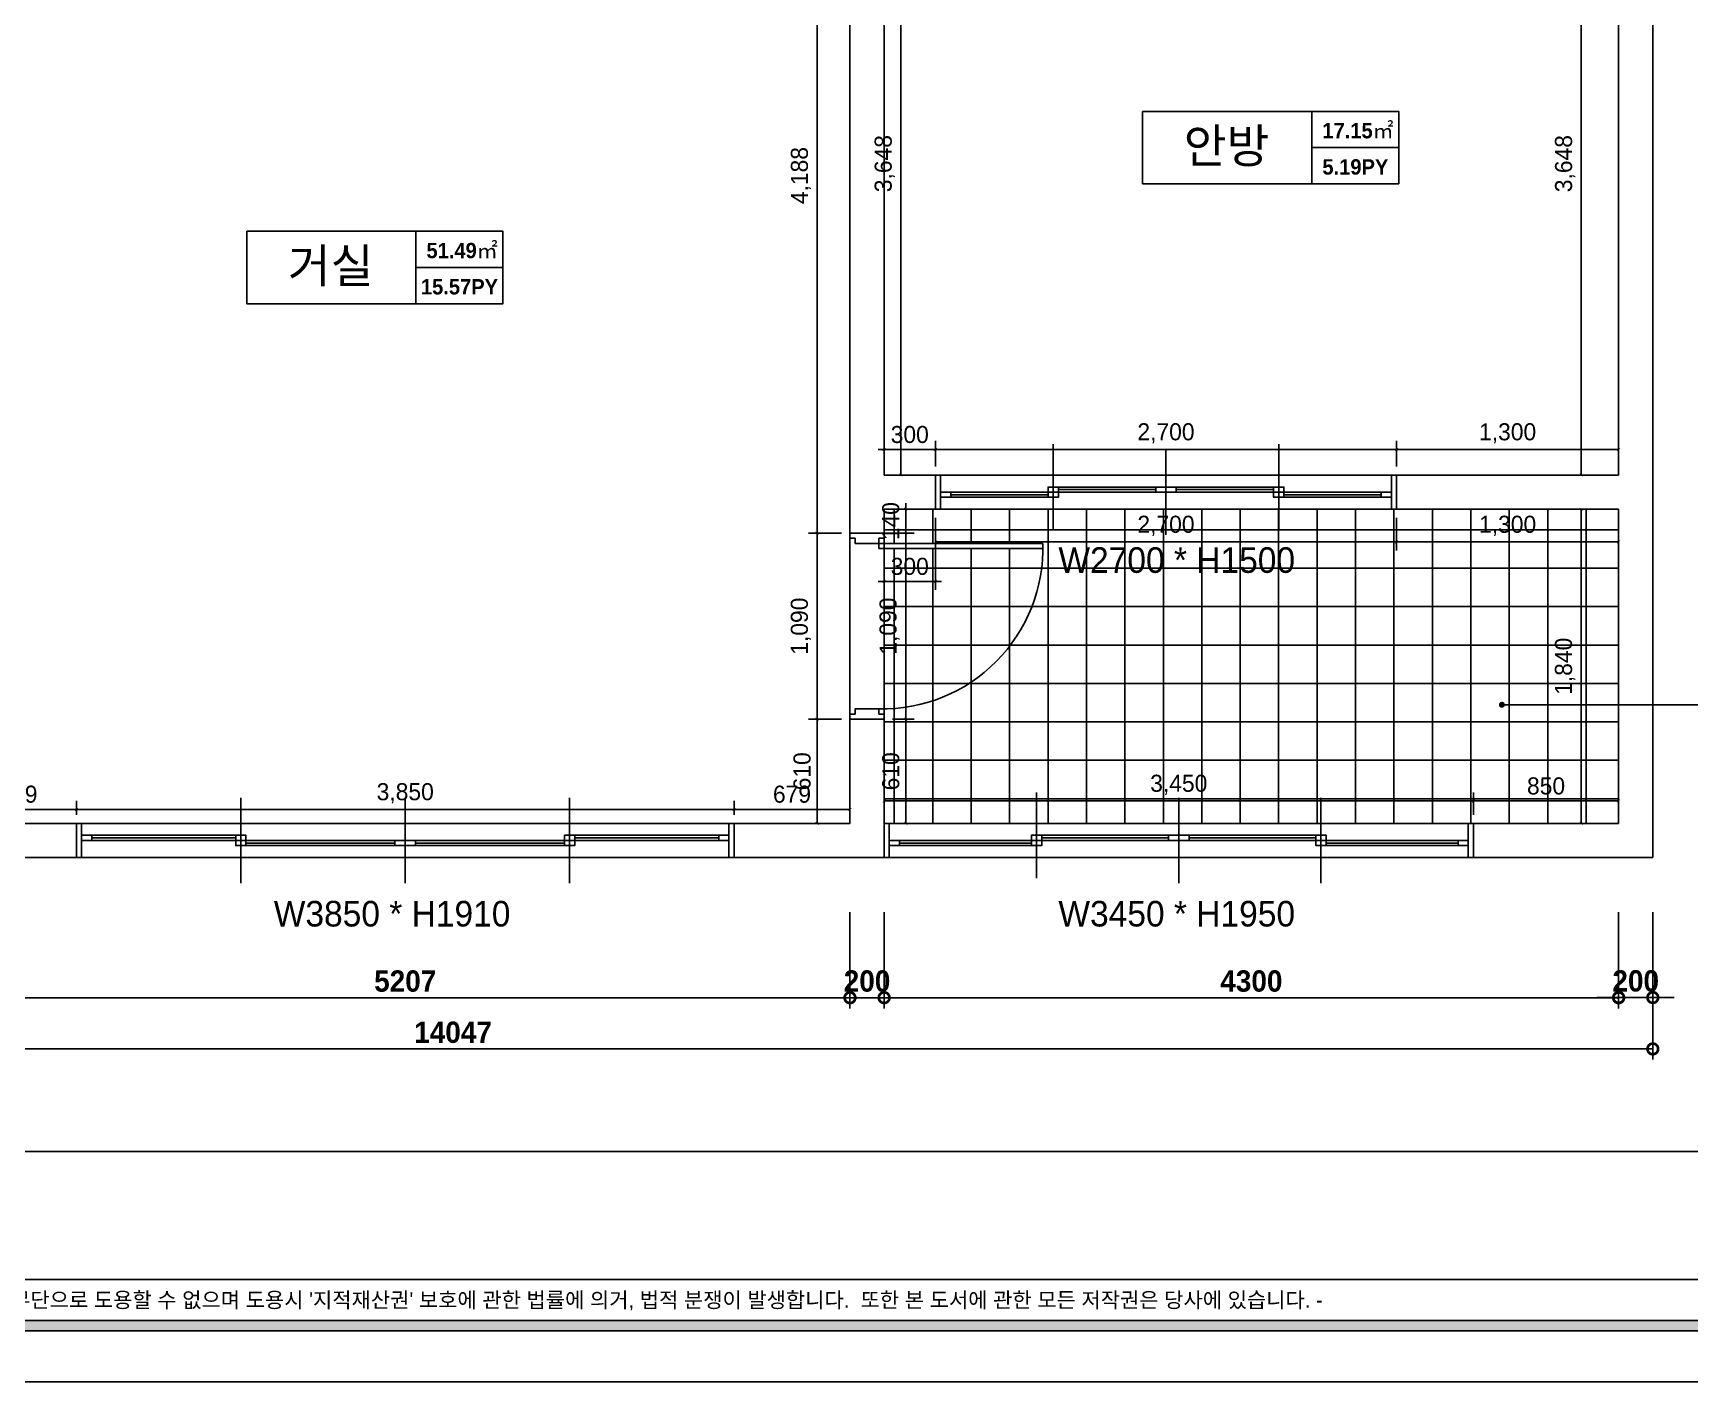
# Model space of a CAD drawing. Header units: inches. Extents: x 4138 to 127072, y -26315 to 43858.
# Drawn here: x 39387 to 49086, y 23974 to 31873 of the extents above; entities that cross this region are included whole.
import ezdxf
from ezdxf.enums import TextEntityAlignment as Align

# ---------------------------------------------------------------- set-up
doc = ezdxf.new("R2010")
doc.units = ezdxf.units.IN
doc.header["$LTSCALE"] = 50
doc.header["$MEASUREMENT"] = 0
for name, color, linetype in [('02-WAL', 2, 'Continuous'), ('03-TEXT', 3, 'Continuous'), ('07-DIM', 5, 'Continuous'), ('07-DIM WAL', 5, 'Continuous'), ('08-HAT', 8, 'Continuous'), ('253', 253, 'Continuous'), ('FORM(YOURNAME)-11', 1, 'Continuous'), ('도면층2', 2, 'Continuous'), ('도면층4', 4, 'Continuous'), ('도면층5', 5, 'Continuous')]:
    doc.layers.add(name, color=color, linetype=linetype)
doc.styles.add('YOURNAME', font='HY울릉도M.TTF')
doc.styles.add('넥슨고딕', font='')
doc.styles.add('마감재', font='stylu.ttf')
doc.styles.add('코레일둥고', font='Korail_Round_Gothic_Medium.ttf')
doc.styles.get('넥슨고딕').set_extended_font_data('NEXON Lv1 Gothic Bold', bold=True)
doc.dimstyles.new('50', dxfattribs={"dimscale": 50, "dimtxt": 2.5, "dimasz": 2.5, "dimexe": 1.25, "dimexo": 2, "dimtad": 1, "dimdec": 0, "dimtxsty": '넥슨고딕', "dimblk": 'DOTSMALL', "dimcen": 2.5, "dimclrd": 1, "dimclre": 1, "dimclrt": 2, "dimadec": 0, "dimazin": 0, "dimtfac": 1, "dimtdec": 0, "dimtix": 1, "dimtmove": 0, "dimatfit": 3, "dimldrblk": 'DOTSMALL', "dimfxl": 1.25, "dimarcsym": 0})
doc.dimstyles.new('벽치수 Copy of DIM-50', dxfattribs={"dimscale": 50, "dimtxt": 2, "dimasz": 0.7, "dimexe": 1, "dimexo": 1, "dimgap": 0.7, "dimtad": 1, "dimdec": 0, "dimzin": 1, "dimdsep": 46, "dimlunit": 6, "dimtxsty": '마감재', "dimblk": 'ARCHTICK', "dimcen": -0.09, "dimclrd": 256, "dimclre": 256, "dimclrt": 3, "dimadec": 0, "dimazin": 0, "dimtfac": 1, "dimtdec": 0, "dimtix": 1, "dimtmove": 2, "dimatfit": 0, "dimldrblk": 'ARCHTICK', "dimfxl": 1, "dimtolj": 1, "dimtzin": 0, "dimarcsym": 0})

# ---------------------------------------------------------------- blocks, each defined once
blk = doc.blocks.new('_ARCHTICK')
at = {"color": 0, "linetype": 'ByBlock', "const_width": 0.075}
blk.add_lwpolyline([(-0.25, -0.25), (0.25, 0.25)], dxfattribs=at)
blk = doc.blocks.new('*D113')
at = {"layer": '07-DIM WAL', "lineweight": -2, "transparency": 16777216}
for p, q in [((38961.9, 27295), (38961.9, 27376.8)), ((39640.4, 27295), (39640.4, 27376.8)), ((38961.9, 27326.8), (39640.4, 27326.8))]:
    blk.add_line(p, q, dxfattribs=at)
at = {"layer": 'Defpoints', "color": 0, "transparency": 16777216}
for p in [(39640.4, 27326.8), (38961.9, 27245), (39640.4, 27245)]:
    blk.add_point(p, dxfattribs=at)
at = {"layer": '07-DIM WAL', "lineweight": -2, "transparency": 16777216, "xscale": 35, "yscale": 35, "zscale": 35, "rotation": 180}
blk.add_blockref('_ARCHTICK', (38961.9, 27326.8), dxfattribs=at)
at = {"layer": '07-DIM WAL', "lineweight": -2, "transparency": 16777216, "xscale": 35, "yscale": 35, "zscale": 35}
blk.add_blockref('_ARCHTICK', (39640.4, 27326.8), dxfattribs=at)
at = {"layer": '07-DIM WAL', "color": 3, "transparency": 16777216, "insert": (39301.1, 27415.4), "char_height": 100, "attachment_point": 5, "style": '마감재'}
blk.add_mtext('\\A1;679', dxfattribs=at)
blk = doc.blocks.new('*D114')
at = {"layer": '07-DIM WAL', "lineweight": -2, "transparency": 16777216}
for p, q in [((39640.4, 27295), (39640.4, 27376.8)), ((43490.4, 27295), (43490.4, 27376.8)), ((39640.4, 27326.8), (43490.4, 27326.8))]:
    blk.add_line(p, q, dxfattribs=at)
at = {"layer": 'Defpoints', "color": 0, "transparency": 16777216}
for p in [(43490.4, 27326.8), (39640.4, 27245), (43490.4, 27245)]:
    blk.add_point(p, dxfattribs=at)
at = {"layer": '07-DIM WAL', "lineweight": -2, "transparency": 16777216, "xscale": 35, "yscale": 35, "zscale": 35, "rotation": 180}
blk.add_blockref('_ARCHTICK', (39640.4, 27326.8), dxfattribs=at)
at = {"layer": '07-DIM WAL', "lineweight": -2, "transparency": 16777216, "xscale": 35, "yscale": 35, "zscale": 35}
blk.add_blockref('_ARCHTICK', (43490.4, 27326.8), dxfattribs=at)
at = {"layer": '07-DIM WAL', "color": 3, "transparency": 16777216, "insert": (41565.4, 27421.2), "char_height": 100, "attachment_point": 5, "style": '마감재'}
blk.add_mtext('\\A1;3,850', dxfattribs=at)
blk = doc.blocks.new('*D115')
at = {"layer": '07-DIM WAL', "lineweight": -2, "transparency": 16777216}
for p, q in [((43490.4, 27295), (43490.4, 27376.8)), ((44168.9, 27295), (44168.9, 27376.8)), ((44168.9, 27326.8), (43490.4, 27326.8))]:
    blk.add_line(p, q, dxfattribs=at)
at = {"layer": 'Defpoints', "color": 0, "transparency": 16777216}
for p in [(43490.4, 27326.8), (43490.4, 27245), (44168.9, 27245)]:
    blk.add_point(p, dxfattribs=at)
at = {"layer": '07-DIM WAL', "lineweight": -2, "transparency": 16777216, "xscale": 35, "yscale": 35, "zscale": 35, "rotation": 180}
blk.add_blockref('_ARCHTICK', (43490.4, 27326.8), dxfattribs=at)
at = {"layer": '07-DIM WAL', "lineweight": -2, "transparency": 16777216, "xscale": 35, "yscale": 35, "zscale": 35}
blk.add_blockref('_ARCHTICK', (44168.9, 27326.8), dxfattribs=at)
at = {"layer": '07-DIM WAL', "color": 3, "transparency": 16777216, "insert": (43829.6, 27415.4), "char_height": 100, "attachment_point": 5, "style": '마감재'}
blk.add_mtext('\\A1;679', dxfattribs=at)
blk = doc.blocks.new('*D116')
at = {"layer": '07-DIM WAL', "lineweight": -2, "transparency": 16777216}
for p, q in [((44118.9, 27855), (43926.1, 27855)), ((43976.1, 27245), (43976.1, 27855)), ((44118.9, 27245), (43926.1, 27245))]:
    blk.add_line(p, q, dxfattribs=at)
at = {"layer": 'Defpoints', "color": 0, "transparency": 16777216}
for p in [(43976.1, 27855), (44168.9, 27855), (44168.9, 27245)]:
    blk.add_point(p, dxfattribs=at)
at = {"layer": '07-DIM WAL', "lineweight": -2, "transparency": 16777216, "xscale": 35, "yscale": 35, "zscale": 35}
for p, rotation in [((43976.1, 27855), 90), ((43976.1, 27245), 270)]:
    blk.add_blockref('_ARCHTICK', p, dxfattribs=dict(at, rotation=rotation))
at = {"layer": '07-DIM WAL', "color": 3, "transparency": 16777216, "insert": (43888.8, 27550), "char_height": 100, "attachment_point": 5, "rotation": 90, "style": '마감재'}
blk.add_mtext('\\A1;610', dxfattribs=at)
blk = doc.blocks.new('*D117')
at = {"layer": '07-DIM WAL', "lineweight": -2, "transparency": 16777216}
for p, q in [((44118.9, 28945), (43926.1, 28945)), ((43976.1, 27855), (43976.1, 28945)), ((44118.9, 27855), (43926.1, 27855))]:
    blk.add_line(p, q, dxfattribs=at)
at = {"layer": 'Defpoints', "color": 0, "transparency": 16777216}
for p in [(43976.1, 28945), (44168.9, 28945), (44168.9, 27855)]:
    blk.add_point(p, dxfattribs=at)
at = {"layer": '07-DIM WAL', "lineweight": -2, "transparency": 16777216, "xscale": 35, "yscale": 35, "zscale": 35}
for p, rotation in [((43976.1, 28945), 90), ((43976.1, 27855), 270)]:
    blk.add_blockref('_ARCHTICK', p, dxfattribs=dict(at, rotation=rotation))
at = {"layer": '07-DIM WAL', "color": 3, "transparency": 16777216, "insert": (43881.7, 28400), "char_height": 100, "attachment_point": 5, "rotation": 90, "style": '마감재'}
blk.add_mtext('\\A1;1,090', dxfattribs=at)
blk = doc.blocks.new('*D118')
at = {"layer": '07-DIM WAL', "lineweight": -2, "transparency": 16777216}
for p, q in [((44118.9, 33133), (43926.1, 33133)), ((43976.1, 28945), (43976.1, 33133)), ((44118.9, 28945), (43926.1, 28945))]:
    blk.add_line(p, q, dxfattribs=at)
at = {"layer": 'Defpoints', "color": 0, "transparency": 16777216}
for p in [(43976.1, 33133), (44168.9, 33133), (44168.9, 28945)]:
    blk.add_point(p, dxfattribs=at)
at = {"layer": '07-DIM WAL', "lineweight": -2, "transparency": 16777216, "xscale": 35, "yscale": 35, "zscale": 35}
for p, rotation in [((43976.1, 33133), 90), ((43976.1, 28945), 270)]:
    blk.add_blockref('_ARCHTICK', p, dxfattribs=dict(at, rotation=rotation))
at = {"layer": '07-DIM WAL', "color": 3, "transparency": 16777216, "insert": (43882.1, 31039), "char_height": 100, "attachment_point": 5, "rotation": 90, "style": '마감재'}
blk.add_mtext('\\A1;4,188', dxfattribs=at)
blk = doc.blocks.new('*D139')
at = {"layer": '07-DIM WAL', "lineweight": -2, "transparency": 16777216}
for p, q in [((44418.9, 27855), (44545.6, 27855)), ((44495.6, 27245), (44495.6, 27855)), ((44418.9, 27245), (44545.6, 27245))]:
    blk.add_line(p, q, dxfattribs=at)
at = {"layer": 'Defpoints', "color": 0, "transparency": 16777216}
for p in [(44368.9, 27855), (44495.6, 27855), (44368.9, 27245)]:
    blk.add_point(p, dxfattribs=at)
at = {"layer": '07-DIM WAL', "lineweight": -2, "transparency": 16777216, "xscale": 35, "yscale": 35, "zscale": 35}
for p, rotation in [((44495.6, 27855), 90), ((44495.6, 27245), 270)]:
    blk.add_blockref('_ARCHTICK', p, dxfattribs=dict(at, rotation=rotation))
at = {"layer": '07-DIM WAL', "color": 3, "transparency": 16777216, "insert": (44408.3, 27550), "char_height": 100, "attachment_point": 5, "rotation": 90, "style": '마감재'}
blk.add_mtext('\\A1;610', dxfattribs=at)
blk = doc.blocks.new('*D140')
at = {"layer": '07-DIM WAL', "lineweight": -2, "transparency": 16777216}
for p, q in [((44418.9, 28945), (44545.6, 28945)), ((44495.6, 27855), (44495.6, 28945)), ((44418.9, 27855), (44545.6, 27855))]:
    blk.add_line(p, q, dxfattribs=at)
at = {"layer": 'Defpoints', "color": 0, "transparency": 16777216}
for p in [(44368.9, 28945), (44495.6, 28945), (44368.9, 27855)]:
    blk.add_point(p, dxfattribs=at)
at = {"layer": '07-DIM WAL', "lineweight": -2, "transparency": 16777216, "xscale": 35, "yscale": 35, "zscale": 35}
for p, rotation in [((44495.6, 28945), 90), ((44495.6, 27855), 270)]:
    blk.add_blockref('_ARCHTICK', p, dxfattribs=dict(at, rotation=rotation))
at = {"layer": '07-DIM WAL', "color": 3, "transparency": 16777216, "insert": (44401.2, 28400), "char_height": 100, "attachment_point": 5, "rotation": 90, "style": '마감재'}
blk.add_mtext('\\A1;1,090', dxfattribs=at)
blk = doc.blocks.new('*D141')
at = {"layer": '07-DIM WAL', "lineweight": -2, "transparency": 16777216}
for p, q in [((44495.6, 29085), (44495.6, 29120)), ((44418.9, 29085), (44545.6, 29085)), ((44495.6, 28945), (44495.6, 29085)), ((44418.9, 28945), (44545.6, 28945)), ((44495.6, 28945), (44495.6, 28910))]:
    blk.add_line(p, q, dxfattribs=at)
at = {"layer": 'Defpoints', "color": 0, "transparency": 16777216}
for p in [(44368.9, 29085), (44495.6, 29085), (44368.9, 28945)]:
    blk.add_point(p, dxfattribs=at)
at = {"layer": '07-DIM WAL', "lineweight": -2, "transparency": 16777216, "xscale": 35, "yscale": 35, "zscale": 35}
for p, rotation in [((44495.6, 29085), 270), ((44495.6, 28945), 90)]:
    blk.add_blockref('_ARCHTICK', p, dxfattribs=dict(at, rotation=rotation))
at = {"layer": '07-DIM WAL', "color": 3, "transparency": 16777216, "insert": (44408, 29015), "char_height": 100, "attachment_point": 5, "rotation": 90, "style": '마감재'}
blk.add_mtext('\\A1;140', dxfattribs=at)
blk = doc.blocks.new('*D142')
at = {"layer": '07-DIM WAL', "lineweight": -2, "transparency": 16777216}
for p, q in [((48618.9, 29085), (48399.6, 29085)), ((48449.6, 29085), (48449.6, 27245)), ((48618.9, 27245), (48399.6, 27245))]:
    blk.add_line(p, q, dxfattribs=at)
at = {"layer": 'Defpoints', "color": 0, "transparency": 16777216}
for p in [(48668.9, 29085), (48449.6, 27245), (48668.9, 27245)]:
    blk.add_point(p, dxfattribs=at)
at = {"layer": '07-DIM WAL', "lineweight": -2, "transparency": 16777216, "xscale": 35, "yscale": 35, "zscale": 35}
for p, rotation in [((48449.6, 29085), 90), ((48449.6, 27245), 270)]:
    blk.add_blockref('_ARCHTICK', p, dxfattribs=dict(at, rotation=rotation))
at = {"layer": '07-DIM WAL', "color": 3, "transparency": 16777216, "insert": (48355.2, 28165), "char_height": 100, "attachment_point": 5, "rotation": 90, "style": '마감재'}
blk.add_mtext('\\A1;1,840', dxfattribs=at)
blk = doc.blocks.new('*D143')
at = {"layer": '07-DIM WAL', "lineweight": -2, "transparency": 16777216}
for p, q in [((47818.9, 27295), (47818.9, 27426.2)), ((48668.9, 27376.2), (47818.9, 27376.2)), ((48668.9, 27295), (48668.9, 27426.2))]:
    blk.add_line(p, q, dxfattribs=at)
at = {"layer": 'Defpoints', "color": 0, "transparency": 16777216}
for p in [(47818.9, 27376.2), (47818.9, 27245), (48668.9, 27245)]:
    blk.add_point(p, dxfattribs=at)
at = {"layer": '07-DIM WAL', "lineweight": -2, "transparency": 16777216, "xscale": 35, "yscale": 35, "zscale": 35, "rotation": 180}
blk.add_blockref('_ARCHTICK', (47818.9, 27376.2), dxfattribs=at)
at = {"layer": '07-DIM WAL', "lineweight": -2, "transparency": 16777216, "xscale": 35, "yscale": 35, "zscale": 35}
blk.add_blockref('_ARCHTICK', (48668.9, 27376.2), dxfattribs=at)
at = {"layer": '07-DIM WAL', "color": 3, "transparency": 16777216, "insert": (48243.9, 27463.7), "char_height": 100, "attachment_point": 5, "style": '마감재'}
blk.add_mtext('\\A1;850', dxfattribs=at)
blk = doc.blocks.new('*D144')
at = {"layer": '07-DIM WAL', "lineweight": -2, "transparency": 16777216}
for p, q in [((44368.9, 27295), (44368.9, 27426.2)), ((47818.9, 27376.2), (44368.9, 27376.2)), ((47818.9, 27295), (47818.9, 27426.2))]:
    blk.add_line(p, q, dxfattribs=at)
at = {"layer": 'Defpoints', "color": 0, "transparency": 16777216}
for p in [(44368.9, 27376.2), (44368.9, 27245), (47818.9, 27245)]:
    blk.add_point(p, dxfattribs=at)
at = {"layer": '07-DIM WAL', "lineweight": -2, "transparency": 16777216, "xscale": 35, "yscale": 35, "zscale": 35, "rotation": 180}
blk.add_blockref('_ARCHTICK', (44368.9, 27376.2), dxfattribs=at)
at = {"layer": '07-DIM WAL', "lineweight": -2, "transparency": 16777216, "xscale": 35, "yscale": 35, "zscale": 35}
blk.add_blockref('_ARCHTICK', (47818.9, 27376.2), dxfattribs=at)
at = {"layer": '07-DIM WAL', "color": 3, "transparency": 16777216, "insert": (46093.9, 27470.6), "char_height": 100, "attachment_point": 5, "style": '마감재'}
blk.add_mtext('\\A1;3,450', dxfattribs=at)
blk = doc.blocks.new('*D145')
at = {"layer": '07-DIM WAL', "lineweight": -2, "transparency": 16777216}
for p, q in [((44368.9, 29035), (44368.9, 28612.5)), ((44668.9, 29035), (44668.9, 28612.5)), ((44368.9, 28662.5), (44333.9, 28662.5)), ((44368.9, 28662.5), (44668.9, 28662.5)), ((44668.9, 28662.5), (44703.9, 28662.5))]:
    blk.add_line(p, q, dxfattribs=at)
at = {"layer": 'Defpoints', "color": 0, "transparency": 16777216}
for p in [(44368.9, 29085), (44668.9, 29085), (44668.9, 28662.5)]:
    blk.add_point(p, dxfattribs=at)
at = {"layer": '07-DIM WAL', "lineweight": -2, "transparency": 16777216, "xscale": 35, "yscale": 35, "zscale": 35}
blk.add_blockref('_ARCHTICK', (44368.9, 28662.5), dxfattribs=at)
at = {"layer": '07-DIM WAL', "lineweight": -2, "transparency": 16777216, "xscale": 35, "yscale": 35, "zscale": 35, "rotation": 180}
blk.add_blockref('_ARCHTICK', (44668.9, 28662.5), dxfattribs=at)
at = {"layer": '07-DIM WAL', "color": 3, "transparency": 16777216, "insert": (44518.9, 28749.7), "char_height": 100, "attachment_point": 5, "style": '마감재'}
blk.add_mtext('\\A1;300', dxfattribs=at)
blk = doc.blocks.new('*D146')
at = {"layer": '07-DIM WAL', "lineweight": -2, "transparency": 16777216}
for p, q in [((44668.9, 29035), (44668.9, 28843.2)), ((47368.9, 29035), (47368.9, 28843.2)), ((44668.9, 28893.2), (47368.9, 28893.2))]:
    blk.add_line(p, q, dxfattribs=at)
at = {"layer": 'Defpoints', "color": 0, "transparency": 16777216}
for p in [(44668.9, 29085), (47368.9, 29085), (47368.9, 28893.2)]:
    blk.add_point(p, dxfattribs=at)
at = {"layer": '07-DIM WAL', "lineweight": -2, "transparency": 16777216, "xscale": 35, "yscale": 35, "zscale": 35, "rotation": 180}
blk.add_blockref('_ARCHTICK', (44668.9, 28893.2), dxfattribs=at)
at = {"layer": '07-DIM WAL', "lineweight": -2, "transparency": 16777216, "xscale": 35, "yscale": 35, "zscale": 35}
blk.add_blockref('_ARCHTICK', (47368.9, 28893.2), dxfattribs=at)
at = {"layer": '07-DIM WAL', "color": 3, "transparency": 16777216, "insert": (46018.9, 28987.6), "char_height": 100, "attachment_point": 5, "style": '마감재'}
blk.add_mtext('\\A1;2,700', dxfattribs=at)
blk = doc.blocks.new('*D147')
at = {"layer": '07-DIM WAL', "lineweight": -2, "transparency": 16777216}
for p, q in [((47368.9, 29035), (47368.9, 28843.2)), ((48668.9, 29035), (48668.9, 28843.2)), ((47368.9, 28893.2), (48668.9, 28893.2))]:
    blk.add_line(p, q, dxfattribs=at)
at = {"layer": 'Defpoints', "color": 0, "transparency": 16777216}
for p in [(47368.9, 29085), (48668.9, 29085), (48668.9, 28893.2)]:
    blk.add_point(p, dxfattribs=at)
at = {"layer": '07-DIM WAL', "lineweight": -2, "transparency": 16777216, "xscale": 35, "yscale": 35, "zscale": 35, "rotation": 180}
blk.add_blockref('_ARCHTICK', (47368.9, 28893.2), dxfattribs=at)
at = {"layer": '07-DIM WAL', "lineweight": -2, "transparency": 16777216, "xscale": 35, "yscale": 35, "zscale": 35}
blk.add_blockref('_ARCHTICK', (48668.9, 28893.2), dxfattribs=at)
at = {"layer": '07-DIM WAL', "color": 3, "transparency": 16777216, "insert": (48018.9, 28987.6), "char_height": 100, "attachment_point": 5, "style": '마감재'}
blk.add_mtext('\\A1;1,300', dxfattribs=at)
blk = doc.blocks.new('*D148')
at = {"layer": '07-DIM WAL', "lineweight": -2, "transparency": 16777216}
for p, q in [((44368.9, 29335), (44368.9, 29484.8)), ((44668.9, 29335), (44668.9, 29484.8)), ((44368.9, 29434.8), (44333.9, 29434.8)), ((44668.9, 29434.8), (44368.9, 29434.8)), ((44668.9, 29434.8), (44703.9, 29434.8))]:
    blk.add_line(p, q, dxfattribs=at)
at = {"layer": 'Defpoints', "color": 0, "transparency": 16777216}
for p in [(44368.9, 29434.8), (44368.9, 29285), (44668.9, 29285)]:
    blk.add_point(p, dxfattribs=at)
at = {"layer": '07-DIM WAL', "lineweight": -2, "transparency": 16777216, "xscale": 35, "yscale": 35, "zscale": 35}
blk.add_blockref('_ARCHTICK', (44368.9, 29434.8), dxfattribs=at)
at = {"layer": '07-DIM WAL', "lineweight": -2, "transparency": 16777216, "xscale": 35, "yscale": 35, "zscale": 35, "rotation": 180}
blk.add_blockref('_ARCHTICK', (44668.9, 29434.8), dxfattribs=at)
at = {"layer": '07-DIM WAL', "color": 3, "transparency": 16777216, "insert": (44518.9, 29522), "char_height": 100, "attachment_point": 5, "style": '마감재'}
blk.add_mtext('\\A1;300', dxfattribs=at)
blk = doc.blocks.new('*D149')
at = {"layer": '07-DIM WAL', "lineweight": -2, "transparency": 16777216}
for p, q in [((44668.9, 29335), (44668.9, 29484.8)), ((47368.9, 29335), (47368.9, 29484.8)), ((44668.9, 29434.8), (47368.9, 29434.8))]:
    blk.add_line(p, q, dxfattribs=at)
at = {"layer": 'Defpoints', "color": 0, "transparency": 16777216}
for p in [(47368.9, 29434.8), (44668.9, 29285), (47368.9, 29285)]:
    blk.add_point(p, dxfattribs=at)
at = {"layer": '07-DIM WAL', "lineweight": -2, "transparency": 16777216, "xscale": 35, "yscale": 35, "zscale": 35, "rotation": 180}
blk.add_blockref('_ARCHTICK', (44668.9, 29434.8), dxfattribs=at)
at = {"layer": '07-DIM WAL', "lineweight": -2, "transparency": 16777216, "xscale": 35, "yscale": 35, "zscale": 35}
blk.add_blockref('_ARCHTICK', (47368.9, 29434.8), dxfattribs=at)
at = {"layer": '07-DIM WAL', "color": 3, "transparency": 16777216, "insert": (46018.9, 29529.2), "char_height": 100, "attachment_point": 5, "style": '마감재'}
blk.add_mtext('\\A1;2,700', dxfattribs=at)
blk = doc.blocks.new('*D150')
at = {"layer": '07-DIM WAL', "lineweight": -2, "transparency": 16777216}
for p, q in [((47368.9, 29335), (47368.9, 29484.8)), ((48668.9, 29335), (48668.9, 29484.8)), ((47368.9, 29434.8), (48668.9, 29434.8))]:
    blk.add_line(p, q, dxfattribs=at)
at = {"layer": 'Defpoints', "color": 0, "transparency": 16777216}
for p in [(48668.9, 29434.8), (47368.9, 29285), (48668.9, 29285)]:
    blk.add_point(p, dxfattribs=at)
at = {"layer": '07-DIM WAL', "lineweight": -2, "transparency": 16777216, "xscale": 35, "yscale": 35, "zscale": 35, "rotation": 180}
blk.add_blockref('_ARCHTICK', (47368.9, 29434.8), dxfattribs=at)
at = {"layer": '07-DIM WAL', "lineweight": -2, "transparency": 16777216, "xscale": 35, "yscale": 35, "zscale": 35}
blk.add_blockref('_ARCHTICK', (48668.9, 29434.8), dxfattribs=at)
at = {"layer": '07-DIM WAL', "color": 3, "transparency": 16777216, "insert": (48018.9, 29529.2), "char_height": 100, "attachment_point": 5, "style": '마감재'}
blk.add_mtext('\\A1;1,300', dxfattribs=at)
blk = doc.blocks.new('*D151')
at = {"layer": '07-DIM WAL', "lineweight": -2, "transparency": 16777216}
for p, q in [((48618.9, 32933), (48399.6, 32933)), ((48449.6, 29285), (48449.6, 32933)), ((48618.9, 29285), (48399.6, 29285))]:
    blk.add_line(p, q, dxfattribs=at)
at = {"layer": 'Defpoints', "color": 0, "transparency": 16777216}
for p in [(48449.6, 32933), (48668.9, 32933), (48668.9, 29285)]:
    blk.add_point(p, dxfattribs=at)
at = {"layer": '07-DIM WAL', "lineweight": -2, "transparency": 16777216, "xscale": 35, "yscale": 35, "zscale": 35}
for p, rotation in [((48449.6, 32933), 90), ((48449.6, 29285), 270)]:
    blk.add_blockref('_ARCHTICK', p, dxfattribs=dict(at, rotation=rotation))
at = {"layer": '07-DIM WAL', "color": 3, "transparency": 16777216, "insert": (48355.6, 31109), "char_height": 100, "attachment_point": 5, "rotation": 90, "style": '마감재'}
blk.add_mtext('\\A1;3,648', dxfattribs=at)
blk = doc.blocks.new('*D167')
at = {"layer": '07-DIM WAL', "lineweight": -2, "transparency": 16777216}
for p, q in [((44418.9, 32933), (44516.7, 32933)), ((44466.7, 29285), (44466.7, 32933)), ((44418.9, 29285), (44516.7, 29285))]:
    blk.add_line(p, q, dxfattribs=at)
at = {"layer": 'Defpoints', "color": 0, "transparency": 16777216}
for p in [(44368.9, 32933), (44466.7, 32933), (44368.9, 29285)]:
    blk.add_point(p, dxfattribs=at)
at = {"layer": '07-DIM WAL', "lineweight": -2, "transparency": 16777216, "xscale": 35, "yscale": 35, "zscale": 35}
for p, rotation in [((44466.7, 32933), 90), ((44466.7, 29285), 270)]:
    blk.add_blockref('_ARCHTICK', p, dxfattribs=dict(at, rotation=rotation))
at = {"layer": '07-DIM WAL', "color": 3, "transparency": 16777216, "insert": (44372.7, 31109), "char_height": 100, "attachment_point": 5, "rotation": 90, "style": '마감재'}
blk.add_mtext('\\A1;3,648', dxfattribs=at)
blk = doc.blocks.new('_DOTSMALL')
at = {"color": 0, "linetype": 'ByBlock', "const_width": 0.5}
blk.add_lwpolyline([(-0.0625, 0, 1), (0.0625, 0, 1)], format="xyb", close=True, dxfattribs=at)
blk = doc.blocks.new('*D212')
at = {"layer": '07-DIM', "color": 1, "lineweight": -2, "transparency": 16777216}
for p, q in [((48668.9, 26724), (48668.9, 26162.3)), ((48868.9, 26724), (48868.9, 26162.3)), ((48668.9, 26224.8), (48543.9, 26224.8)), ((48868.9, 26224.8), (48668.9, 26224.8)), ((48868.9, 26224.8), (48993.9, 26224.8))]:
    blk.add_line(p, q, dxfattribs=at)
at = {"layer": 'Defpoints', "color": 0, "transparency": 16777216}
for p in [(48668.9, 26824), (48868.9, 26824), (48668.9, 26224.8)]:
    blk.add_point(p, dxfattribs=at)
at = {"layer": '07-DIM', "color": 1, "lineweight": -2, "transparency": 16777216, "xscale": 125, "yscale": 125, "zscale": 125}
blk.add_blockref('_DOTSMALL', (48668.9, 26224.8), dxfattribs=at)
at = {"layer": '07-DIM', "color": 1, "lineweight": -2, "transparency": 16777216, "xscale": 125, "yscale": 125, "zscale": 125, "rotation": 180}
blk.add_blockref('_DOTSMALL', (48868.9, 26224.8), dxfattribs=at)
at = {"layer": '07-DIM', "color": 2, "transparency": 16777216, "insert": (48768.9, 26321.7), "char_height": 125, "attachment_point": 5, "style": '넥슨고딕'}
blk.add_mtext('200', dxfattribs=at)
blk = doc.blocks.new('*D213')
at = {"layer": '07-DIM', "color": 1, "lineweight": -2, "transparency": 16777216}
for p, q in [((44368.9, 26724), (44368.9, 26161.5)), ((48668.9, 26724), (48668.9, 26161.5)), ((48668.9, 26224), (44368.9, 26224))]:
    blk.add_line(p, q, dxfattribs=at)
at = {"layer": 'Defpoints', "color": 0, "transparency": 16777216}
for p in [(44368.9, 26824), (48668.9, 26824), (44368.9, 26224)]:
    blk.add_point(p, dxfattribs=at)
at = {"layer": '07-DIM', "color": 1, "lineweight": -2, "transparency": 16777216, "xscale": 125, "yscale": 125, "zscale": 125, "rotation": 180}
blk.add_blockref('_DOTSMALL', (44368.9, 26224), dxfattribs=at)
at = {"layer": '07-DIM', "color": 1, "lineweight": -2, "transparency": 16777216, "xscale": 125, "yscale": 125, "zscale": 125}
blk.add_blockref('_DOTSMALL', (48668.9, 26224), dxfattribs=at)
at = {"layer": '07-DIM', "color": 2, "transparency": 16777216, "insert": (46518.9, 26320.8), "char_height": 125, "attachment_point": 5, "style": '넥슨고딕'}
blk.add_mtext('4300', dxfattribs=at)
blk = doc.blocks.new('*D214')
at = {"layer": '07-DIM', "color": 1, "lineweight": -2, "transparency": 16777216}
for p, q in [((44168.9, 26724), (44168.9, 26161.5)), ((44368.9, 26724), (44368.9, 26161.5)), ((44168.9, 26224), (44043.9, 26224)), ((44368.9, 26224), (44168.9, 26224)), ((44368.9, 26224), (44493.9, 26224))]:
    blk.add_line(p, q, dxfattribs=at)
at = {"layer": 'Defpoints', "color": 0, "transparency": 16777216}
for p in [(44168.9, 26824), (44368.9, 26824), (44168.9, 26224)]:
    blk.add_point(p, dxfattribs=at)
at = {"layer": '07-DIM', "color": 1, "lineweight": -2, "transparency": 16777216, "xscale": 125, "yscale": 125, "zscale": 125}
blk.add_blockref('_DOTSMALL', (44168.9, 26224), dxfattribs=at)
at = {"layer": '07-DIM', "color": 1, "lineweight": -2, "transparency": 16777216, "xscale": 125, "yscale": 125, "zscale": 125, "rotation": 180}
blk.add_blockref('_DOTSMALL', (44368.9, 26224), dxfattribs=at)
at = {"layer": '07-DIM', "color": 2, "transparency": 16777216, "insert": (44268.9, 26320.8), "char_height": 125, "attachment_point": 5, "style": '넥슨고딕'}
blk.add_mtext('200', dxfattribs=at)
blk = doc.blocks.new('*D215')
at = {"layer": '07-DIM', "color": 1, "lineweight": -2, "transparency": 16777216}
for p, q in [((38961.9, 26724), (38961.9, 26161.5)), ((44168.9, 26724), (44168.9, 26161.5)), ((44168.9, 26224), (38961.9, 26224))]:
    blk.add_line(p, q, dxfattribs=at)
at = {"layer": 'Defpoints', "color": 0, "transparency": 16777216}
for p in [(38961.9, 26824), (44168.9, 26824), (38961.9, 26224)]:
    blk.add_point(p, dxfattribs=at)
at = {"layer": '07-DIM', "color": 1, "lineweight": -2, "transparency": 16777216, "xscale": 125, "yscale": 125, "zscale": 125, "rotation": 180}
blk.add_blockref('_DOTSMALL', (38961.9, 26224), dxfattribs=at)
at = {"layer": '07-DIM', "color": 1, "lineweight": -2, "transparency": 16777216, "xscale": 125, "yscale": 125, "zscale": 125}
blk.add_blockref('_DOTSMALL', (44168.9, 26224), dxfattribs=at)
at = {"layer": '07-DIM', "color": 2, "transparency": 16777216, "insert": (41565.4, 26320.8), "char_height": 125, "attachment_point": 5, "style": '넥슨고딕'}
blk.add_mtext('5207', dxfattribs=at)
blk = doc.blocks.new('*D229')
at = {"layer": '07-DIM', "color": 1, "lineweight": -2, "transparency": 16777216}
for p, q in [((34821.9, 26724), (34821.9, 25861.5)), ((48868.9, 26724), (48868.9, 25861.5)), ((48868.9, 25924), (34821.9, 25924))]:
    blk.add_line(p, q, dxfattribs=at)
at = {"layer": 'Defpoints', "color": 0, "transparency": 16777216}
for p in [(34821.9, 26824), (48868.9, 26824), (34821.9, 25924)]:
    blk.add_point(p, dxfattribs=at)
at = {"layer": '07-DIM', "color": 1, "lineweight": -2, "transparency": 16777216, "xscale": 125, "yscale": 125, "zscale": 125, "rotation": 180}
blk.add_blockref('_DOTSMALL', (34821.9, 25924), dxfattribs=at)
at = {"layer": '07-DIM', "color": 1, "lineweight": -2, "transparency": 16777216, "xscale": 125, "yscale": 125, "zscale": 125}
blk.add_blockref('_DOTSMALL', (48868.9, 25924), dxfattribs=at)
at = {"layer": '07-DIM', "color": 2, "transparency": 16777216, "insert": (41845.4, 26020.8), "char_height": 125, "attachment_point": 5, "style": '넥슨고딕'}
blk.add_mtext('14047', dxfattribs=at)
blk = doc.blocks.new('FORM-PLAN')
at = {"layer": 'FORM(YOURNAME)-11'}
h = blk.add_hatch(color=256, dxfattribs=at)
h.dxf.hatch_style = 1
h.paths.add_polyline_path([(-71444, 55115), (10556, 55115), (10556, 54915), (-71444, 54915)])
h.paths.add_polyline_path([(-71444, -2085), (10556, -2085), (10556, -2285), (-71444, -2285)])
at = {"layer": 'Defpoints', "color": 158}
blk.add_line((1346, -1285), (-71444, -1285), dxfattribs=at)
for points in [[(-71444, -2285), (10556, -2285), (10556, 55115), (-71444, 55115)], [(-69444, 53115), (-64, 53115), (-64, 1215), (-69444, 1215)]]:
    blk.add_lwpolyline(points, close=True, dxfattribs=at)
at = {"layer": 'FORM(YOURNAME)-11', "color": 250}
blk.add_lwpolyline([(-72444, -3285), (11556, -3285), (11556, 56115), (-72444, 56115)], close=True, dxfattribs=at)
at = {"layer": 'FORM(YOURNAME)-11'}
blk.add_lwpolyline([(-71444, -2085), (10556, -2085), (10556, -2285), (-71444, -2285)], close=True, dxfattribs=at)
at = {"layer": 'FORM(YOURNAME)-11', "color": 1, "style": 'YOURNAME'}
blk.add_text("- 본 도서는 어떠한 경우에도 무단으로 도용할 수 없으며 도용시 '지적재산권' 보호에 관한 법률에 의거, 법적 분쟁이 발생합니다.  또한 본 도서에 관한 모든 저작권은 당사에 있습니다. -", height=300, dxfattribs=at).set_placement((-32990, -1685), align=Align.MIDDLE_CENTER)
at = {"layer": 'FORM(YOURNAME)-11', "color": 3, "style": 'YOURNAME'}
for tag, height, p in [('1', 450, (9905, 18188)), ('2', 450, (9905, 17544)), ('3', 450, (9905, 16257)), ('4', 450, (9905, 14326)), ('5', 515, (9905, 12009)), ('6', 515, (9905, 9757)), ('7', 515, (9905, 7504)), ('8', 515, (9905, 5252)), ('9', 515, (9905, 2999)), ('10', 515, (5655, 811)), ('11', 515, (9905, 747)), ('12', 515, (5655, -1441)), ('13', 515, (9905, -1441))]:
    blk.add_attdef(tag, text='', height=height, dxfattribs=at).set_placement(p, align=Align.MIDDLE_RIGHT)

msp = doc.modelspace()

# ---------------------------------------------------------------- hatches: boundary and pattern name
at = {"layer": '08-HAT'}
h = msp.add_hatch(dxfattribs=at)
h.set_pattern_fill('NET', color=256, scale=1800, angle=-90)
h.set_pattern_definition([(270, (35878.41, 82064.54), (225, -4e-14), []), (360, (35878.41, 82064.54), (6e-14, 225), [])])
h.paths.add_polyline_path([(47818.9, 27245), (48668.9, 27245), (48668.9, 29085), (44368.9, 29085), (44368.9, 28885), (45298.9, 28885), (45298.9, 28855), (45298.8, 28855, -0.409738), (44368.9, 27914.9), (44368.9, 27855), (44368.9, 27245)])
h.paths.add_polyline_path([(45298.8, 28855), (44368.9, 28855), (44368.9, 27914.9, 0.409738)], flags=17)

# ---------------------------------------------------------------- linework, layer by layer
at = {"layer": '02-WAL'}
for p, q in [((48868.9, 39173), (48868.9, 27045)), ((44168.9, 33133), (44168.9, 27245)), ((44368.9, 33133), (44368.9, 29285)), ((48668.9, 32933), (48668.9, 29285)), ((44368.9, 29285), (48668.9, 29285)), ((44668.9, 29085), (44668.9, 29285)), ((47368.9, 29285), (47368.9, 29085)), ((44368.9, 29085), (44368.9, 27245)), ((44368.9, 29085), (48668.9, 29085)), ((48668.9, 29085), (48668.9, 27245)), ((44168.9, 28945), (44368.9, 28945)), ((44168.9, 27855), (44368.9, 27855)), ((38961.9, 27245), (44168.9, 27245)), ((39640.4, 27245), (39640.4, 27045)), ((43490.4, 27245), (43490.4, 27045)), ((44368.9, 27245), (48668.9, 27245)), ((44368.9, 27245), (44368.9, 27045)), ((47818.9, 27245), (47818.9, 27045)), ((38726.9, 27045), (48868.9, 27045))]:
    msp.add_line(p, q, dxfattribs=at)
at = {"layer": '07-DIM WAL'}
msp.add_lwpolyline([(45498.9, 37243), (41738.9, 37243), (41738.9, 34263), (37701.9, 34263), (37701.9, 32668), (38961.9, 32668), (38961.9, 27245), (44168.9, 27245), (44168.9, 33133), (45498.9, 33133), (45498.9, 37243)], dxfattribs=at)
at = {"layer": '253'}
for p, q in [((46872.3, 30990.7), (46872.3, 31415.2)), ((46872.3, 31203), (47381.9, 31203)), ((41627.5, 30288.6), (41627.5, 30713.1)), ((41627.5, 30500.9), (42137.2, 30500.9))]:
    msp.add_line(p, q, dxfattribs=at)
for points in [[(45881.9, 31415.2), (47381.9, 31415.2), (47381.9, 30990.7), (45881.9, 30990.7)], [(40637.2, 30713.1), (42137.2, 30713.1), (42137.2, 30288.6), (40637.2, 30288.6)]]:
    msp.add_lwpolyline(points, close=True, dxfattribs=at)
at = {"layer": '도면층2'}
for p, q in [((44668.9, 29085), (44668.9, 29285)), ((47368.9, 29085), (47368.9, 29285)), ((44368.9, 28945), (44168.9, 28945)), ((44368.9, 27855), (44168.9, 27855)), ((39640.4, 27245), (39640.4, 27045)), ((43490.4, 27245), (43490.4, 27045)), ((44368.9, 27045), (44368.9, 27245)), ((47818.9, 27045), (47818.9, 27245))]:
    msp.add_line(p, q, dxfattribs=at)
at = {"layer": '도면층4'}
for p, q in [((45358.9, 29465), (45358.9, 28965)), ((46018.9, 29435), (46018.9, 28935)), ((46678.9, 29465), (46678.9, 28965)), ((47368.9, 29285), (44668.9, 29285)), ((44668.9, 29285), (44668.9, 29085)), ((44698.9, 29285), (44698.9, 29085)), ((45388.9, 29200), (45958.9, 29200)), ((46648.9, 29200), (46078.9, 29200)), ((47338.9, 29085), (47338.9, 29285)), ((47368.9, 29085), (47368.9, 29285)), ((44758.9, 29170), (45328.9, 29170)), ((47278.9, 29170), (46708.9, 29170)), ((44668.9, 29085), (47368.9, 29085)), ((44168.9, 27855), (44168.9, 28945)), ((44168.9, 28945), (44368.9, 28945)), ((44368.9, 28945), (44168.9, 28945)), ((44368.9, 28945), (44368.9, 27855)), ((44338.9, 28885), (45298.9, 28885)), ((44338.9, 28885), (44338.9, 28855)), ((44338.9, 28855), (45298.3, 28855)), ((45298.9, 28885), (45298.9, 28855)), ((44368.9, 27855), (44168.9, 27855)), ((40602.9, 26895), (40602.9, 27395)), ((41565.4, 26895), (41565.4, 27395)), ((42527.9, 26895), (42527.9, 27395)), ((45261.4, 27425), (45261.4, 26925)), ((46093.9, 27395), (46093.9, 26895)), ((46926.4, 27395), (46926.4, 26895)), ((39640.4, 27045), (39640.4, 27245)), ((39640.4, 27245), (43490.4, 27245)), ((39670.4, 27045), (39670.4, 27245)), ((39730.4, 27160), (40572.9, 27160)), ((43400.4, 27160), (42557.9, 27160)), ((43460.4, 27245), (43460.4, 27045)), ((43490.4, 27245), (43490.4, 27045)), ((47818.9, 27245), (44368.9, 27245)), ((44368.9, 27245), (44368.9, 27045)), ((44398.9, 27245), (44398.9, 27045)), ((45291.4, 27160), (46033.9, 27160)), ((46896.4, 27160), (46153.9, 27160)), ((47788.9, 27045), (47788.9, 27245)), ((47818.9, 27045), (47818.9, 27245)), ((40632.9, 27130), (41505.4, 27130)), ((42497.9, 27130), (41625.4, 27130)), ((44458.9, 27130), (45231.4, 27130)), ((47728.9, 27130), (46956.4, 27130)), ((43490.4, 27045), (39640.4, 27045)), ((44368.9, 27045), (47818.9, 27045))]:
    msp.add_line(p, q, dxfattribs=at)
for points in [[(45328.9, 29185), (45328.9, 29215), (45388.9, 29215), (45388.9, 29185)], [(45958.9, 29185), (45958.9, 29215), (46018.9, 29215), (46018.9, 29185)], [(46078.9, 29185), (46078.9, 29215), (46018.9, 29215), (46018.9, 29185)], [(46708.9, 29185), (46708.9, 29215), (46648.9, 29215), (46648.9, 29185)], [(44698.9, 29155), (44698.9, 29185), (44758.9, 29185), (44758.9, 29155)], [(45328.9, 29155), (45328.9, 29185), (45388.9, 29185), (45388.9, 29155)], [(46708.9, 29155), (46708.9, 29185), (46648.9, 29185), (46648.9, 29155)], [(47338.9, 29155), (47338.9, 29185), (47278.9, 29185), (47278.9, 29155)], [(39670.4, 27175), (39670.4, 27145), (39730.4, 27145), (39730.4, 27175)], [(40572.9, 27175), (40572.9, 27145), (40632.9, 27145), (40632.9, 27175)], [(42557.9, 27175), (42557.9, 27145), (42497.9, 27145), (42497.9, 27175)], [(43460.4, 27175), (43460.4, 27145), (43400.4, 27145), (43400.4, 27175)], [(45231.4, 27145), (45231.4, 27175), (45291.4, 27175), (45291.4, 27145)], [(46033.9, 27145), (46033.9, 27175), (46093.9, 27175), (46093.9, 27145)], [(46153.9, 27145), (46153.9, 27175), (46093.9, 27175), (46093.9, 27145)], [(46956.4, 27145), (46956.4, 27175), (46896.4, 27175), (46896.4, 27145)], [(40572.9, 27145), (40572.9, 27115), (40632.9, 27115), (40632.9, 27145)], [(41505.4, 27145), (41505.4, 27115), (41565.4, 27115), (41565.4, 27145)], [(41625.4, 27145), (41625.4, 27115), (41565.4, 27115), (41565.4, 27145)], [(42557.9, 27145), (42557.9, 27115), (42497.9, 27115), (42497.9, 27145)], [(44398.9, 27115), (44398.9, 27145), (44458.9, 27145), (44458.9, 27115)], [(45231.4, 27115), (45231.4, 27145), (45291.4, 27145), (45291.4, 27115)], [(46956.4, 27115), (46956.4, 27145), (46896.4, 27145), (46896.4, 27115)], [(47788.9, 27115), (47788.9, 27145), (47728.9, 27145), (47728.9, 27115)]]:
    msp.add_lwpolyline(points, close=True, dxfattribs=at)
for points in [[(44368.9, 28945), (44368.9, 28915), (44338.9, 28915), (44338.9, 28885), (44198.9, 28885), (44198.9, 28915), (44168.9, 28915), (44168.9, 28945), (44368.9, 28945)], [(44368.9, 27855), (44368.9, 27885), (44338.9, 27885), (44338.9, 27915), (44198.9, 27915), (44198.9, 27885), (44168.9, 27885), (44168.9, 27855), (44368.9, 27855)]]:
    msp.add_lwpolyline(points, dxfattribs=at)
at = {"layer": '도면층5'}
for p, q in [((45958.9, 29215), (45388.9, 29215)), ((46078.9, 29215), (46648.9, 29215)), ((45328.9, 29185), (44758.9, 29185)), ((45328.9, 29155), (44758.9, 29155)), ((45958.9, 29185), (45388.9, 29185)), ((46078.9, 29185), (46648.9, 29185)), ((46708.9, 29185), (47278.9, 29185)), ((46708.9, 29155), (47278.9, 29155)), ((40572.9, 27175), (39730.4, 27175)), ((42557.9, 27175), (43400.4, 27175)), ((46033.9, 27175), (45291.4, 27175)), ((46153.9, 27175), (46896.4, 27175)), ((40572.9, 27145), (39730.4, 27145)), ((41505.4, 27145), (40632.9, 27145)), ((41505.4, 27115), (40632.9, 27115)), ((41625.4, 27145), (42497.9, 27145)), ((41625.4, 27115), (42497.9, 27115)), ((42557.9, 27145), (43400.4, 27145)), ((45231.4, 27145), (44458.9, 27145)), ((45231.4, 27115), (44458.9, 27115)), ((46033.9, 27145), (45291.4, 27145)), ((46153.9, 27145), (46896.4, 27145)), ((46956.4, 27145), (47728.9, 27145)), ((46956.4, 27115), (47728.9, 27115))]:
    msp.add_line(p, q, dxfattribs=at)
msp.add_arc((44356.5, 28857), 942.2, 268.92745, 1.69946, dxfattribs=at)

# ---------------------------------------------------------------- block references
at = {"layer": '07-DIM WAL', "xscale": 0.3, "yscale": 0.3, "zscale": 0.3}
msp.add_blockref('FORM-PLAN', (52271.7, 24959.4), dxfattribs=at)

# ---------------------------------------------------------------- texts
at = {"layer": '03-TEXT'}
for s, height, style, p in [('안방', 200, '코레일둥고', (46373.7, 31113.1)), ('17.15㎡', 90, '넥슨고딕', (47143.1, 31257.1)), ('5.19PY', 90, '넥슨고딕', (47127.7, 31044.8)), ('51.49㎡', 90, '넥슨고딕', (41898.3, 30555)), ('거실', 200, '코레일둥고', (41128.9, 30411)), ('15.57PY', 90, '넥슨고딕', (41882.9, 30342.7)), ('W2700 * H1500', 150, '코레일둥고', (46081.9, 28712.2)), ('W3850 * H1910', 150, '코레일둥고', (41488.5, 26641)), ('W3450 * H1950', 150, '코레일둥고', (46081.9, 26641))]:
    msp.add_text(s, height=height, dxfattribs=dict(at, style=style)).set_placement(p, align=Align.CENTER)

# ---------------------------------------------------------------- dimensions: what is measured, and where the dimension line sits
at = {"layer": '07-DIM'}
for base, p1, p2, picture, middle in [((34821.9, 25924), (48868.9, 26824), (34821.9, 26824), '*D229', (41845.4, 26020.8)), ((38961.9, 26224), (44168.9, 26824), (38961.9, 26824), '*D215', (41565.4, 26320.8)), ((44168.9, 26224), (44368.9, 26824), (44168.9, 26824), '*D214', (44268.9, 26320.8)), ((44368.9, 26224), (48668.9, 26824), (44368.9, 26824), '*D213', (46518.9, 26320.8)), ((48668.9, 26224.8), (48868.9, 26824), (48668.9, 26824), '*D212', (48768.9, 26321.7))]:
    dim = msp.add_linear_dim(base=base, p1=p1, p2=p2, dimstyle='50', dxfattribs=at)
    dim.commit()
    dim.dimension.update_dxf_attribs({"geometry": picture, "text_midpoint": middle})
at = {"layer": '07-DIM WAL'}
for base, p1, p2, picture, middle in [((43976.1, 33133), (44168.9, 28945), (44168.9, 33133), '*D118', (43882.1, 31039)), ((44466.7, 32933), (44368.9, 29285), (44368.9, 32933), '*D167', (44372.7, 31109)), ((48449.6, 32933), (48668.9, 29285), (48668.9, 32933), '*D151', (48355.6, 31109)), ((44495.6, 29085), (44368.9, 28945), (44368.9, 29085), '*D141', (44408, 29015)), ((48449.6, 27245), (48668.9, 29085), (48668.9, 27245), '*D142', (48355.2, 28165)), ((43976.1, 28945), (44168.9, 27855), (44168.9, 28945), '*D117', (43881.7, 28400)), ((44495.6, 28945), (44368.9, 27855), (44368.9, 28945), '*D140', (44401.2, 28400)), ((43976.1, 27855), (44168.9, 27245), (44168.9, 27855), '*D116', (43888.8, 27550)), ((44495.6, 27855), (44368.9, 27245), (44368.9, 27855), '*D139', (44408.3, 27550))]:
    dim = msp.add_linear_dim(base=base, p1=p1, p2=p2, angle=270, dimstyle='벽치수 Copy of DIM-50', dxfattribs=at)
    dim.commit()
    dim.dimension.update_dxf_attribs({"geometry": picture, "text_midpoint": middle})
for base, p1, p2, picture, middle in [((44368.9, 29434.8), (44668.9, 29285), (44368.9, 29285), '*D148', (44518.9, 29522)), ((47368.9, 29434.8), (44668.9, 29285), (47368.9, 29285), '*D149', (46018.9, 29529.2)), ((48668.9, 29434.8), (47368.9, 29285), (48668.9, 29285), '*D150', (48018.9, 29529.2)), ((44668.9, 28662.5), (44368.9, 29085), (44668.9, 29085), '*D145', (44518.9, 28749.7)), ((47368.9, 28893.2), (44668.9, 29085), (47368.9, 29085), '*D146', (46018.9, 28987.6)), ((48668.9, 28893.2), (47368.9, 29085), (48668.9, 29085), '*D147', (48018.9, 28987.6)), ((39640.3935745, 27326.8351059), (38961.8935745, 27244.9536893), (39640.3935745, 27244.9536893), '*D113', (39301.1435745, 27415.4222216)), ((43490.4, 27326.8), (39640.4, 27245), (43490.4, 27245), '*D114', (41565.4, 27421.2)), ((43490.3935745, 27326.8351059), (44168.8935745, 27244.9536893), (43490.3935745, 27244.9536893), '*D115', (43829.6435745, 27415.4222216)), ((44368.9, 27376.2), (47818.9, 27245), (44368.9, 27245), '*D144', (46093.9, 27470.6)), ((47818.9, 27376.2), (48668.9, 27245), (47818.9, 27245), '*D143', (48243.9, 27463.7))]:
    dim = msp.add_linear_dim(base=base, p1=p1, p2=p2, dimstyle='벽치수 Copy of DIM-50', dxfattribs=at)
    dim.commit()
    dim.dimension.update_dxf_attribs({"geometry": picture, "text_midpoint": middle})

# ---------------------------------------------------------------- leaders
at = {"layer": '253'}
msp.add_leader([(47985.5, 27939.8), (49177.8, 27939.8)], dimstyle='벽치수 Copy of DIM-50', override={"dimtad": 0, "dimldrblk": 'Dot'}, dxfattribs=at)

doc.saveas('drawing.dxf')
